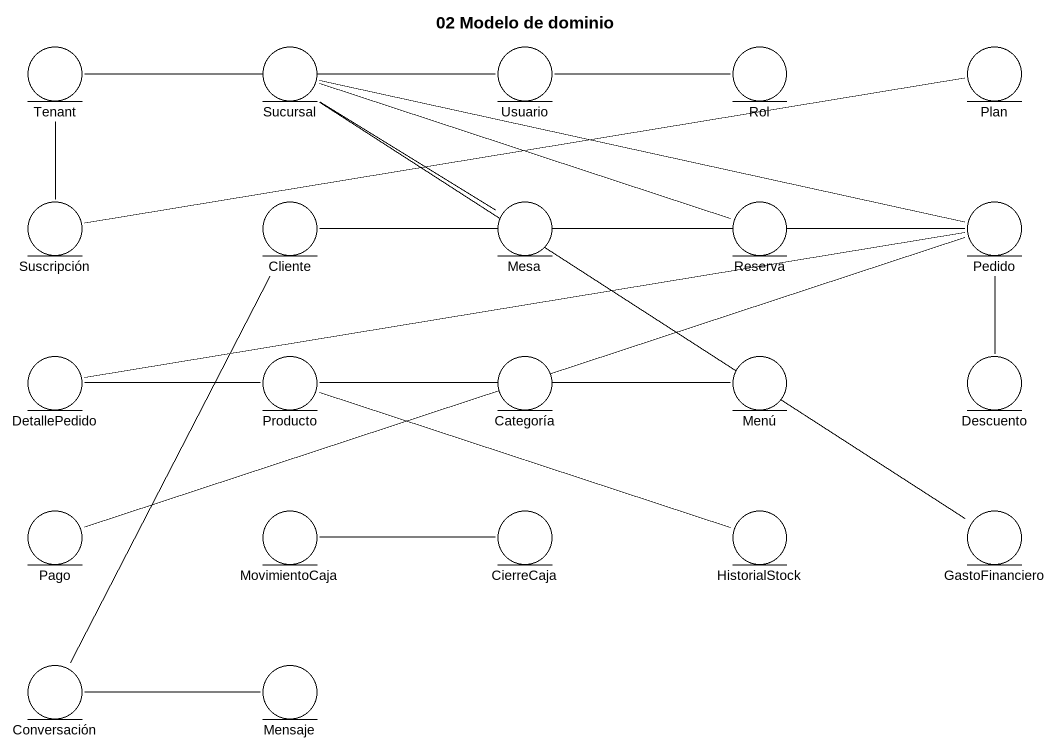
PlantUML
@startuml
title 02 Modelo de dominio
entity Tenant
entity Sucursal
entity Usuario
entity Rol
entity Plan
entity Suscripción
entity Cliente
entity Mesa
entity Reserva
entity Pedido
entity DetallePedido
entity Producto
entity Categoría
entity Menú
entity Descuento
entity Pago
entity MovimientoCaja
entity CierreCaja
entity HistorialStock
entity GastoFinanciero
entity Conversación
entity Mensaje
Tenant -right- Sucursal
Tenant -right- Usuario
Tenant -- Suscripción
Sucursal -- Mesa
Sucursal -right- Reserva
Sucursal -right- Pedido
Sucursal -- GastoFinanciero
Usuario -right- Rol
Plan -left- Suscripción
Cliente -right- Reserva
Cliente -right- Pedido
Cliente -- Conversación
Mesa -right- Pedido
Pedido -left- DetallePedido
Pedido -- Descuento
Pedido -left- Pago
Producto -left- DetallePedido
Producto -right- HistorialStock
Categoría -left- Producto
Menú -left- Producto
CierreCaja -left- MovimientoCaja
Conversación -right- Mensaje
@enduml
